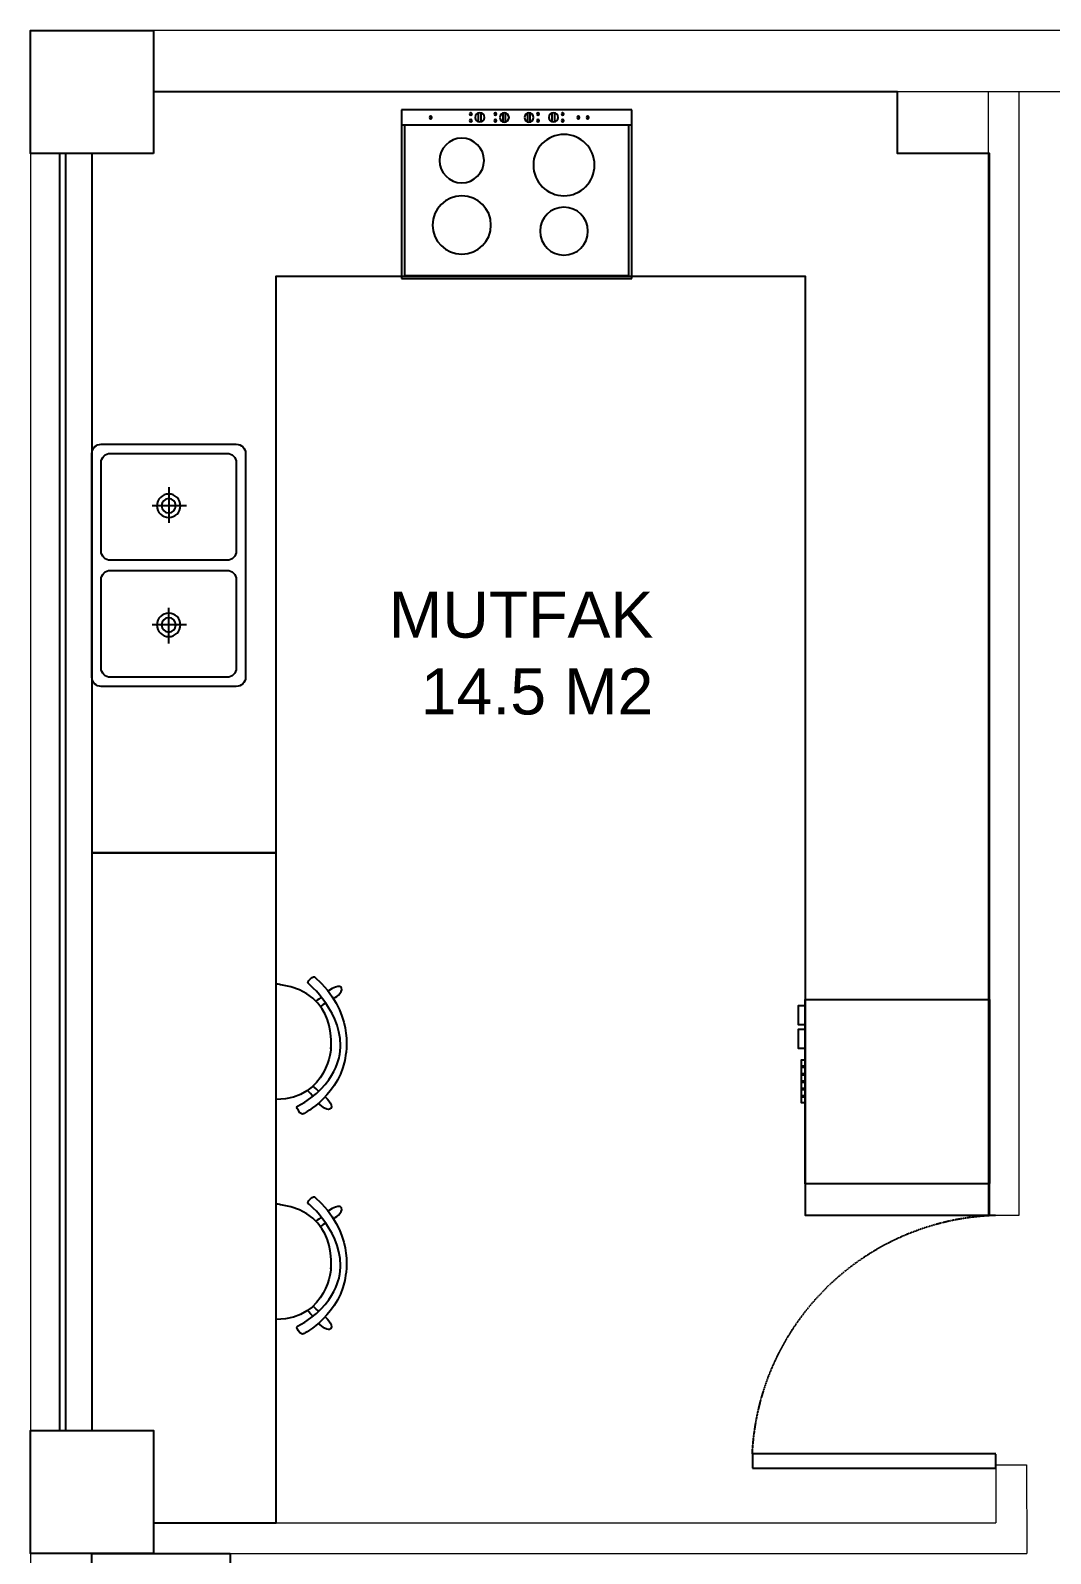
# Model space of a CAD drawing. Header units: millimetres. Extents: x 699029 to 727993, y 4486031 to 4516039.
# Drawn here: x 725362.8 to 725694.9, y 4492184.6 to 4492680.4 of the extents above; entities that cross this region are included whole.
import ezdxf

# ---------------------------------------------------------------- set-up
doc = ezdxf.new("R2010")
doc.units = ezdxf.units.MM
doc.linetypes.add('HIDDEN2', pattern=[0.1875, 0.125, -0.0625])
doc.linetypes.add('KESIK', pattern=[0.325, 0.2, -0.125])
doc.layers.add('_P3_S_Duvar_Ç', color=7, linetype='Continuous', lineweight=30)
doc.layers.add('DBM_w_sld', color=111, linetype='Continuous', lineweight=20)
for name, color, linetype in [('A-BA', 1, 'Continuous'), ('A-TEFRIS', 251, 'Continuous'), ('Deko_Ahsap01', 23, 'Continuous'), ('Deko_Aksesuar', 144, 'Continuous'), ('DEKOAKRILIK01', 195, 'Continuous'), ('Piu_Olcu', 255, 'Continuous')]:
    doc.layers.add(name, color=color, linetype=linetype)
doc.styles.get("Standard").update_dxf_attribs({"font": 'arial.ttf'})

# ---------------------------------------------------------------- blocks, each defined once
blk = doc.blocks.new('bulmak')
at = {"layer": 'Deko_Aksesuar'}
for p, q in [((-61.18, -21.68), (-60, -21.68)), ((-61.18, -22.11), (-60, -22.11)), ((-61.18, -24.09), (-60, -24.09)), ((-61.18, -24.52), (-60, -24.52)), ((-61.18, -26.5), (-60, -26.5)), ((-61.18, -26.92), (-60, -26.92)), ((-61.18, -28.91), (-60, -28.91)), ((-61.18, -29.33), (-60, -29.33)), ((-61.18, -31.31), (-60, -31.31)), ((-61.18, -31.74), (-60, -31.74))]:
    blk.add_line(p, q, dxfattribs=at)
at = {"layer": 'Deko_Aksesuar', "linetype": 'HIDDEN2'}
blk.add_lwpolyline([(-60, -60), (-60, 0), (0, 0), (0, -60)], close=True, dxfattribs=at)
at = {"layer": 'Deko_Aksesuar'}
for points in [[(-60, -8.3), (-62.18, -8.3), (-62.18, -2.01), (-60, -2.01)], [(-60, -15.97), (-62.18, -15.97), (-62.18, -9.69), (-60, -9.69)], [(-60, -33.72), (-61.18, -33.72), (-61.18, -19.7), (-60, -19.7)]]:
    blk.add_lwpolyline(points, dxfattribs=at)
blk = doc.blocks.new('ocak_')
at = {"layer": 'Deko_Aksesuar'}
for p, q in [((7588.75, -1293.5), (7588.75, -1238.59)), ((7588.75, -1238.59), (7663.75, -1238.59)), ((7663.75, -1238.59), (7663.75, -1293.5)), ((7589.75, -1288.5), (7589.75, -1239.59)), ((7589.75, -1239.59), (7662.75, -1239.59)), ((7662.75, -1239.59), (7662.75, -1288.5)), ((7663.75, -1288.5), (7588.75, -1288.5)), ((7663.75, -1293.5), (7588.75, -1293.5)), ((7663.75, -1293.5), (7588.75, -1293.5)), ((7613.85, -1289.59), (7613.85, -1292.49)), ((7614.65, -1289.59), (7614.65, -1292.49)), ((7621.85, -1289.55), (7621.85, -1292.44)), ((7622.65, -1289.55), (7622.65, -1292.44)), ((7629.85, -1289.55), (7629.85, -1292.44)), ((7630.65, -1289.55), (7630.65, -1292.44)), ((7637.85, -1289.59), (7637.85, -1292.49)), ((7638.65, -1289.59), (7638.65, -1292.49))]:
    blk.add_line(p, q, dxfattribs=at)
for centre, radius in [((7608.38, -1256), 9.5), ((7641.64, -1254), 7.8), ((7641.64, -1275.5), 9.97), ((7608.38, -1277), 7.26), ((7598.25, -1291), 0.4), ((7611.31, -1289.97), 0.4), ((7611.31, -1292.17), 0.4), ((7614.25, -1291.04), 1.5), ((7619.31, -1289.93), 0.4), ((7619.31, -1292.13), 0.4), ((7622.25, -1291), 1.5), ((7630.25, -1291), 1.5), ((7633.2, -1289.93), 0.4), ((7633.2, -1292.13), 0.4), ((7638.25, -1291.04), 1.5), ((7641.2, -1289.97), 0.4), ((7641.2, -1292.17), 0.4), ((7646.32, -1291), 0.4), ((7649.32, -1291), 0.4)]:
    blk.add_circle(centre, radius, dxfattribs=at)
blk = doc.blocks.new('eeere')
at = {"color": 8, "linetype": 'HIDDEN2'}
blk.add_lwpolyline([(11494.09, 494), (11414.82, 494), (11414.82, 498.7), (11494.09, 498.7)], close=True, dxfattribs=at)
blk.add_arc((11412.37, 494.63), 81.83, 2.8543, 88.2863, dxfattribs=at)
blk = doc.blocks.new('tekil_villa_evye')
at = {"layer": 'Deko_Aksesuar'}
for p, q in [((7296.59, -1908.94), (7296.59, -1920.52)), ((7290.91, -1915.05), (7302.06, -1915.05)), ((7296.59, -1959.81), (7296.59, -1948.23)), ((7290.91, -1953.7), (7302.06, -1953.7))]:
    blk.add_line(p, q, dxfattribs=at)
for points in [[(7321.64, -1970.8), (7321.64, -1897.95, 0.414214), (7318.64, -1894.95), (7274.64, -1894.95, 0.414214), (7271.64, -1897.95), (7271.64, -1970.8, 0.414214), (7274.64, -1973.8), (7318.64, -1973.8, 0.414214)], [(7321.64, -1897.95, 0.414214), (7318.64, -1894.95), (7274.64, -1894.95, 0.414214), (7271.64, -1897.95), (7271.64, -1970.8, 0.414214), (7274.64, -1973.8), (7318.64, -1973.8, 0.414214), (7321.64, -1970.8)], [(7318.64, -1900.95, 0.414214), (7315.64, -1897.95), (7277.64, -1897.95, 0.414214), (7274.64, -1900.95), (7274.64, -1929.73, 0.414214), (7277.64, -1932.73), (7315.64, -1932.73, 0.414214), (7318.64, -1929.73)], [(7318.64, -1939.02, 0.414214), (7315.64, -1936.02), (7277.64, -1936.02, 0.414214), (7274.64, -1939.02), (7274.64, -1967.8, 0.414214), (7277.64, -1970.8), (7315.64, -1970.8, 0.414214), (7318.64, -1967.8)]]:
    blk.add_lwpolyline(points, format="xyb", close=True, dxfattribs=at)
for centre, radius in [((7296.64, -1914.99), 3.83), ((7296.64, -1914.99), 2.33), ((7296.64, -1953.76), 3.83), ((7296.64, -1953.76), 2.33)]:
    blk.add_circle(centre, radius, dxfattribs=at)
blk = doc.blocks.new('salon')
at = {"layer": 'A-TEFRIS'}
for points in [[(728818.2, 4490266.73), (728818.2, 4490076), (728793.22, 4490076), (728793.22, 4490116), (728773.2, 4490116), (728773.2, 4490630.26), (728818.2, 4490630.26)], [(728818.2, 4490630.26), (728818.2, 4490459.14)]]:
    blk.add_lwpolyline(points, dxfattribs=at)
blk = doc.blocks.new('dfghgh')
at = {"layer": 'Deko_Ahsap01'}
for points, knots in [([(728422.22, 4490738.39), (728422.22, 4490738.39), (728427.96, 4490751.02), (728418.02, 4490764.87), (728418.02, 4490764.87), (728417.67, 4490765.21), (728416.52, 4490764.56), (728416.52, 4490764.56), (728415.34, 4490763.95), (728415.43, 4490763.47), (728415.43, 4490763.47), (728424.85, 4490750.95), (728420.38, 4490739.01), (728420.38, 4490739.01), (728417.27, 4490728.89), (728402.92, 4490725.21), (728402.92, 4490725.21), (728402.59, 4490725.17), (728402.57, 4490724.8), (728402.57, 4490724.8), (728402.88, 4490722.75), (728403.68, 4490722.48), (728403.68, 4490722.48), (728403.85, 4490722.21), (728404.28, 4490722.38), (728404.28, 4490722.38), (728417.65, 4490725.65), (728422.22, 4490738.39)], [0, 0, 0, 0, 1, 1, 1, 2, 2, 2, 3, 3, 3, 4, 4, 4, 5, 5, 5, 6, 6, 6, 7, 7, 7, 8, 8, 8, 9, 9, 9, 9]), ([(728417.74, 4490740.85), (728417.74, 4490740.85), (728424.33, 4490758.05), (728406.67, 4490764.92), (728406.67, 4490764.92), (728406.17, 4490765.21), (728405.33, 4490765.49)], [0, 0, 0, 0, 1, 1, 1, 1.200105, 1.200105, 1.200105, 1.200105]), ([(728422.4, 4490756.6), (728422.4, 4490756.6), (728426.03, 4490757.68), (728425.73, 4490759.37), (728425.73, 4490759.37), (728425.65, 4490760.96), (728421.31, 4490759.44)], [0, 0, 0, 0, 1, 1, 1, 2, 2, 2, 2]), ([(728412.29, 4490726.23), (728412.29, 4490726.23), (728414.52, 4490723.17), (728413.26, 4490722.01), (728413.26, 4490722.01), (728412.22, 4490720.79), (728409.7, 4490724.64)], [0, 0, 0, 0, 1, 1, 1, 2, 2, 2, 2])]:
    blk.add_open_spline(points, degree=3, knots=knots, dxfattribs=at)
for points in [[(728418.6, 4490757.86), (728418.6, 4490757.86), (728416.93, 4490757.27), (728416.66, 4490757.17)], [(728419.5, 4490755.75), (728419.5, 4490755.75), (728417.91, 4490755.18), (728417.67, 4490755.09)], [(728417.89, 4490741.29), (728417.89, 4490741.29), (728413.24, 4490725.39), (728396.66, 4490728.89)], [(728408.54, 4490727.21), (728408.54, 4490727.21), (728407.41, 4490729.14), (728407.24, 4490729.46)], [(728410.65, 4490728.36), (728410.65, 4490728.36), (728409.53, 4490730.13), (728409.37, 4490730.38)]]:
    blk.add_open_spline(points, degree=3, dxfattribs=at)

msp = doc.modelspace()

# ---------------------------------------------------------------- linework, layer by layer
at = {"color": 4}
for points in [[(725372.37, 4492224.65), (725372.37, 4492640.38)], [(725374.37, 4492224.65), (725374.37, 4492640.38)]]:
    msp.add_lwpolyline(points, dxfattribs=at)
at = {"layer": 'A-BA', "ltscale": 10}
for points in [[(725402.86, 4492640.38), (725362.86, 4492640.38), (725362.86, 4492680.38), (725402.86, 4492680.38)], [(725402.86, 4492184.65), (725362.86, 4492184.65), (725362.86, 4492224.65), (725402.86, 4492224.65)]]:
    msp.add_lwpolyline(points, close=True, dxfattribs=at)
at = {"layer": 'DBM_w_sld'}
for points in [[(725362.85, 4492680.38), (725362.85, 4491630.38)], [(726081.45, 4491630.38), (726121.45, 4491630.38), (726121.45, 4492680.38), (725402.86, 4492680.38)], [(725824.6, 4492660.38), (725402.86, 4492660.38)], [(725674.6, 4492660.38), (725674.6, 4492294.81), (725684.6, 4492294.81), (725684.6, 4492660.38)], [(725382.85, 4492640.38), (725382.85, 4492224.65)], [(725677.08, 4492213.52), (725687.08, 4492213.52), (725687.09, 4492184.65)], [(725677.08, 4492212.4), (725677.09, 4492194.65)], [(725405.34, 4492194.65), (725677.09, 4492194.65)], [(725382.84, 4492184.65), (725382.84, 4491670.38)], [(725405.34, 4492184.65), (725677.09, 4492184.65)], [(725677.09, 4492184.65), (725687.09, 4492184.65)]]:
    msp.add_lwpolyline(points, dxfattribs=at)
at = {"layer": 'DEKOAKRILIK01'}
msp.add_lwpolyline([(725382.86, 4492640.38), (725382.86, 4492600.39), (725382.86, 4492412.73), (725442.86, 4492412.73), (725442.86, 4492600.39), (725614.99, 4492600.39), (725614.99, 4492294.81), (725674.99, 4492294.81), (725674.99, 4492640.38), (725644.99, 4492640.38), (725644.99, 4492660.38), (725402.86, 4492660.38)], dxfattribs=at)
msp.add_lwpolyline([(725442.86, 4492412.73), (725382.86, 4492412.73), (725382.86, 4492224.65), (725402.86, 4492224.65), (725402.86, 4492194.65), (725442.86, 4492194.65)], close=True, dxfattribs=at)

# ---------------------------------------------------------------- block references
at = {"color": 5, "lineweight": 53, "xscale": -1}
msp.add_blockref('eeere', (737091.9, 4491718.4), dxfattribs=at)
at = {"layer": '_P3_S_Duvar_Ç', "color": 240, "lineweight": 30, "true_color": 0xed1f24, "rotation": 13.32518862924272}
for p in [(1051668.53, -45374.57), (1051668.53, -45446.19)]:
    msp.add_blockref('dfghgh', p, dxfattribs=at)
at = {"layer": '_P3_S_Duvar_Ç', "color": 240, "lineweight": 30, "true_color": 0xed1f24}
msp.add_blockref('salon', (-3390.36, 1554.38), dxfattribs=at)
at = {"layer": 'Deko_Aksesuar', "linetype": 'KESIK', "ltscale": 0.05}
msp.add_blockref('bulmak', (725674.99, 4492365.03), dxfattribs=at)
at = {"layer": 'Piu_Olcu', "xscale": -1, "rotation": 180}
msp.add_blockref('ocak_', (717894.85, 4491361.06), dxfattribs=at)
at = {"layer": 'Piu_Olcu', "xscale": -1}
msp.add_blockref('tekil_villa_evye', (732704.49, 4494440.67), dxfattribs=at)

# ---------------------------------------------------------------- texts
at = {"color": 5, "lineweight": 53, "insert": (725565.59, 4492497.75), "char_height": 15, "attachment_point": 3}
msp.add_mtext_dynamic_manual_height_columns('{\\C7;MUTFAK \\P14.5 M2}', width=2900.1629, gutter_width=75, heights=[-40.32], dxfattribs=at)

doc.saveas('drawing.dxf')
